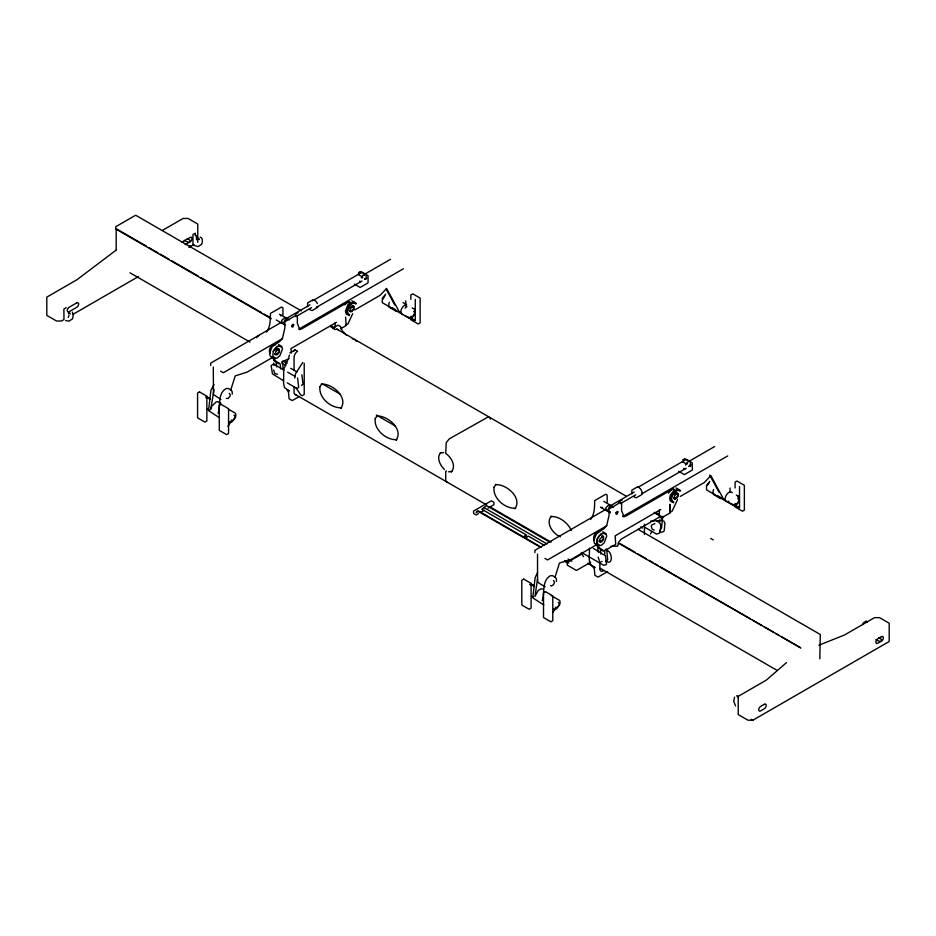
<?xml version="1.0" encoding="UTF-8"?>
<svg xmlns="http://www.w3.org/2000/svg" width="936" height="936" viewBox="0 0 936 936"><rect width="100%" height="100%" fill="white"/><g stroke="black" fill="none" stroke-linecap="round" stroke-linejoin="round"><path stroke-width="1.4" d="M659.693 521.89L659.903 519.854M662.758 516.286L661.577 527.611L659.611 530.841M69.018 315.502L68.211 317.398M218.1 413.525C220.674 405.557 217.444 393.307 226.208 388.51L228.396 388.498L230.771 389.867L232.116 391.435L232.268 394.161M537.533 554.147L537.533 578.916L534.971 596.478L538.095 590.593L540.528 589.013L542.716 589.001M273.628 369.989L274.751 373.487L277.512 374.306M598.139 557.06L599.262 560.559M347.35 309.336L347.56 313.572L349.619 314.753M362.513 277.945L362.7 277.033M382.801 299.415L384.942 295.706M597.25 538.574L596.641 541.534L597.25 543.793L599.309 544.986M690.382 465.262L690.382 464.256M288.756 357.341L289.388 355.13M230.712 390.195L235.205 375.898L247.139 372.095L272.458 357.482M554.943 577.383L559.435 563.086L571.37 559.295L596.688 544.67M214.028 389.622L210.74 409.278L211.828 406.13L216.298 401.813L218.486 401.801L220.931 403.217M543.418 597.566L542.33 600.725C544.916 592.745 541.675 580.495 550.438 575.698L552.626 575.698L555.001 577.067L556.347 578.635L556.499 581.361M862.735 624.546L863.331 622.85L865.999 621.258M650.555 534.023L651.596 531.519M287.925 359.553L283.702 369.545L283.608 383.701L284.486 387.562L289.341 391.061L287.96 390.277M352.696 313.677L347.97 323.856L345.606 325.213M677.524 499.602L672.2 511.044L669.837 512.413L669.837 504.247L670.41 512.741L661.307 518.006M668.491 493.096L671.299 489.61L673.592 489.376M604.738 554.17L604.761 550.801M302.773 362.443L295.612 373.558L294.758 378.074M273.019 351.386L276.927 346.519L279.185 345.91L281.245 347.104M278.986 351.913L275.746 354.791M361.261 277.887L362.747 275.313L390.476 259.33M349.303 308.283L350.017 307.031M597.8 537.627L601.169 533.707L603.428 533.11L605.487 534.292M685.491 465.075L686.977 462.513L714.706 446.519M686.93 464.221L687.433 463.343M677.758 496.08L674.517 498.958M707.312 485.211L709.172 482.906M227.939 426.395L231.028 421.621M552.942 612.401L556.031 607.628M344.776 304.832L347.069 302.41L348.683 301.977M214.04 384.474L210.928 390.359L208.517 410.635L219.55 417.784M537.592 572.575L535.158 577.547L532.76 597.823L543.793 604.984M266.432 332.163C270.399 327.073 270.387 319.667 270.422 313.443L281.549 307.031L282.929 307.827L282.929 315.069M590.663 519.363C594.629 514.262 594.617 506.856 594.664 500.643L605.779 494.22L607.172 495.027L607.172 502.258M540.481 547.314L477.372 510.869L476.155 512.554L478.694 511.091L523.435 536.913L526.594 535.1L481.853 509.266L486.474 505.615L549.584 542.049M256.394 337.697L258.979 335.416M275.488 350.064L276.471 349.186M365.824 278.612L364.958 279.115M350.602 302.246L348.016 304.528L345.442 311.173L346.133 313.759L349.292 315.584M385.609 294.15L382.297 298.268L382.297 302.691L409.816 318.568L411.723 318.065L415.034 313.946L415.034 309.524L412.191 307.885M405.066 308.19L406.973 306.493M690.054 465.812L689.188 466.315M674.833 489.434L670.363 494.992L669.673 498.373L670.363 500.947L673.522 502.772M673.44 492.675L675.698 490.675L677.957 490.078L680.016 491.26M674.248 494.231L675.242 493.354M709.839 481.35L706.528 485.468L706.528 489.879L734.046 505.768L735.953 505.253L739.264 501.134L739.264 496.724L736.421 495.074M786.509 662.606L766.362 680.098L738.247 696.337L738.247 714.601L747.946 720.205L752.895 720.205L889.2 641.511L889.2 623.236L879.501 617.643L874.552 617.643L844.412 635.041L818.918 645.208M116.122 250.134L76.939 279.735L46.8 297.133L46.8 315.397L56.499 321.001L61.448 321.001L63.976 319.55L63.882 309.055L66.234 307.698M734.573 697.133L733.707 701.228L735.579 705.943M301.404 385.433L303.018 384.263L301.883 374.763M274.728 359.178C270.785 360.863 279.899 362.583 280.168 363.964L280.741 368.959M605.943 550.04L605.826 549.081M162.314 230.443L183.105 218.439L188.054 218.439L197.753 224.043L197.753 242.307M185.211 244.694L189.985 241.933A2.714 1.568 -60 0 0 191.915 238.598A2.714 1.568 -60 0 0 189.985 237.487L182.824 241.628A2.714 1.568 -60 0 0 181.865 242.482M189.458 245.934L190.102 245.56M72.809 314.449L138.434 276.553M188.92 247.408L193.974 244.495M358.476 272.856L360.781 271.522L363.788 273.253M313.338 299.614L307.616 302.913L307.616 306.657M313.572 300.21L361.12 272.75L362.326 272.434L365.988 274.541L366.304 275.746M285.515 318.965L309.98 304.832M281.584 322.195L210.682 363.133L210.682 365.438M295.507 314.157L298.046 312.694M295.951 316.59L311.571 307.57M361.963 281.034L316.356 307.371A3.931 2.27 60 0 0 317.374 306.786M312.051 310.588L317.772 307.277M282.532 338.563L223.33 372.739L220.65 371.194M298.9 329.109L403.439 268.761M349.21 301.439L301.685 328.875L299.38 329.39M354.732 309.98L380.051 295.355L386.626 288.475L399.344 311.957A4.891 2.82 -60 0 0 400.608 312.683L398.163 311.267M336.492 322.312L290.921 348.625L291.494 353.047M289.832 352.966L295.168 349.888L297.589 351.292A4.996 2.89 -60 0 0 294.068 357.412L294.068 370.48M338.188 329.893A4.996 2.89 -60 0 0 335.123 329.624L332.69 328.22L338.025 325.143L340.458 326.547L342.354 330.935L346.343 335.088M289.212 358.441L281.806 362.045M340.493 328.84L346.18 325.552L345.606 317.058M299.497 396.396L292.266 400.573L289.072 398.736L288.522 392.406L286.907 389.657M446.437 470.96L445.735 471.37L445.735 479.829A4.996 2.89 -60 0 0 447.502 482.332M478.53 513.583L476.155 514.952L473.581 513.466L473.581 511.056L491.353 500.807L493.927 502.293L493.927 504.691L488.007 508.119M480.905 512.226L484.45 510.167M682.707 460.044L685.023 458.71L688.018 460.442M637.58 486.802L631.847 490.101L631.847 493.857M637.802 487.399L685.351 459.95L686.556 459.623L690.218 461.74L690.546 462.946M609.745 506.154L634.222 492.032M605.814 509.383L534.912 550.321L534.912 552.626M618.474 502.082L622.276 499.882M620.615 503.533L635.801 494.77M686.193 468.234L641.605 493.974A3.931 2.27 60 0 0 639.194 487.773M636.281 497.776L642.002 494.477M606.762 525.763L547.56 559.939L544.892 558.394M623.142 516.309L727.682 455.949M673.44 488.639L625.915 516.075L622.721 516.145L624.101 516.941L621.586 510.588L621.586 503.346L620.194 502.55L609.079 508.962L609.079 515.338L606.657 525.599L604.176 528.512L596.326 533.953L593.752 540.598L594.442 543.184L602.924 551.035M680.238 496.443L704.282 482.555L710.857 475.663L722.908 497.917M567.427 562.36L582.824 553.468M660.722 509.512L615.151 535.825L615.724 544.319L606.622 549.572M590.663 562.243L576.447 570.445L567.427 565.239L566.982 562.618L564.455 561.155M607.686 571.557L598.057 577.114L594.863 575.277L594.313 568.948L592.699 566.198M601.345 561.764L602.012 561.389M598.443 547.712L604.399 551.152L604.293 550.192M330.724 326.711L331.613 326.336L331.426 327.483M200.152 237.147C202.925 237.241 202.714 242.436 201.638 244.319L198.069 246.601L192.956 245.08L192.956 234.538L195.308 233.181L195.308 235.814M654.943 523.563L651.702 525.073L651.292 526.184L652.111 528.992L654.194 530.197M605.978 561.682L607.698 559.658L606.645 549.233M359.237 272.376L361.179 272.739M359.635 272.598L360.524 272.364M363.905 275.535L364.595 275.348M365.368 279.349L364.642 278.94C365.882 280.39 367.708 277.231 365.824 276.88M354.451 302.293L351.877 302.983L349.292 305.265L346.718 311.91L347.408 314.484M351.468 303.486L353.726 302.878L355.785 304.071M354.136 303.112L351.877 303.72L349.619 305.721L347.958 308.587L347.35 311.548L347.958 313.806M283.737 323.248L282.52 323.575L276.272 319.972M351 306.154L353.574 306.809M352.86 306.4L350.169 308.786L350.169 311.056M350.275 311.758L353.527 308.88L353.527 306.142M279.595 346.144L277.337 346.753L275.079 348.754L273.429 351.62L272.821 354.58L273.429 356.838M278.32 349.432L275.629 351.819L275.629 354.089M205.978 397.858L207.897 397.344L209.336 398.186L205.873 396.841M488.569 416.719L449.268 438.867L446.215 442.67L445.735 453.445C451.234 456.979 456.639 466.35 451.222 471.908L451.924 471.51L448.449 471.814M683.467 459.564L684.766 459.553L683.865 459.798M601.392 507.675L602.608 507.347M678.682 489.481L676.108 490.171L671.638 495.729L670.948 499.11L671.638 501.684M678.366 490.312L676.108 490.909L672.188 495.776L671.592 498.736L672.188 500.994M607.967 510.436L606.75 510.763L600.502 507.16M677.091 493.588L674.4 495.975L674.4 498.245M610.284 511.618L609.16 511.922L606.013 510.108L606.013 507.499L609.102 504.761L612.238 506.575M603.825 533.345L601.567 533.941L599.309 535.954L597.659 538.808L597.051 541.769L597.659 544.027M602.55 536.62L599.859 539.007L599.859 541.277M599.976 541.991L603.217 539.113L603.217 536.375M275.512 360.723L274.248 360.547M598.385 532.198C595.004 532.49 591.997 537.65 594.465 540.365M650.614 521.118L662.278 520.393L661.81 516.742L654.194 512.343M610.834 546.343L617.69 546.133L618.755 542.026L621.223 539.136L658.745 517.468L661.179 517.573M352.31 338.844L353.562 338.914M443.734 452.591L440.248 452.895L440.95 452.497C435.93 457.306 440.236 465.531 444.425 469.498M359.553 281.256L360.945 281.619M311.15 310.342L309.711 309.512M683.795 468.445L685.175 468.819M635.38 497.542L633.941 496.712M656.861 513.162L659.435 513.934M274.821 345.22C271.147 344.331 267.626 350.415 270.235 353.165M660.875 532.245L663.636 531.625L664.221 530.56L664.97 523.411L663.706 520.802M65.555 320.557L68.995 321.118L72.563 318.837L73.265 315.081L72.353 312.109M206.868 397.847L210.331 399.192M530.104 584.029L533.567 585.374L532.128 584.544M529.94 584.59L534.561 586.381M405.066 315.83L410.834 318.123M408.365 317.737L415.291 320.486L415.291 299.391M729.296 503.03L735.076 505.311M732.595 504.925L739.534 507.675L739.534 486.591M593.74 566.818L595.132 567.602C586.381 565.168 590.101 554.58 589.399 548.192M365.052 273.979L368.059 275.722L368.059 282.859L360.149 287.434L354.393 284.099M689.294 461.179L692.289 462.91L692.289 470.059L684.38 474.622L678.623 471.299M690.054 464.069C691.95 464.42 690.113 467.59 688.873 466.128M358.172 274.459L360.945 276.061M682.402 461.659L685.175 463.261M402.995 302.574L406.622 304.68A5.405 3.124 -60 0 0 401.404 309.301A5.405 3.124 -60 0 0 402.808 314.531M413.63 311.372L414.414 311.828L414.414 314.297L412.565 316.602L410.705 316.438M737.86 498.56L738.937 500.093L737.86 502.854L736.796 503.802L734.935 503.638M411.992 318.579L415.291 320.486M736.222 505.768L739.534 507.675M395.706 309.851L391.997 307.71A4.891 2.82 -60 0 0 393.26 308.435M717.444 495.612L724.85 499.882A4.891 2.82 -60 0 1 723.575 499.145M389.154 307.219L396.513 311.477M410.857 319.749L418.216 324.008L420.135 322.897L420.135 298.093L412.764 293.834L410.857 294.945L410.857 299.321M713.384 494.419L720.743 498.666M735.088 506.949L742.447 511.196L744.366 510.097L744.366 485.281L736.995 481.034L735.088 482.134L735.088 487.972M351.784 300.748L356.335 303.381M676.014 487.948L680.566 490.569M352.65 305.639L353.925 306.376L353.925 309.114L351.877 311.676L349.409 311.255M676.892 492.839L678.483 494.758L677.29 497.812L674.914 499.192L673.639 498.455M676.225 493.085L677.816 494.009M349.303 310.553L350.883 311.477M673.534 497.753L675.125 498.666M671.791 500.76L673.85 501.953M710.74 538.469L713.22 539.908M330.525 325.482L334.351 327.682M336.855 329.133L626.406 496.302M655.843 513.525L659.002 515.35M301.322 310.881L135.65 215.233L115.725 226.734L115.725 228.969L271.276 318.778M656.908 521.212C662.653 522.569 660.371 529.051 659.728 533.064L656.569 534.093L645.43 527.658M279.595 314.215L285.843 317.819L286.17 319.036M289.411 319.878L287.27 318.638L284.836 320.042L283.62 323.177L284.836 324.909M603.825 501.404L610.073 505.007L610.401 506.224M613.642 507.078L611.5 505.838L609.067 507.242L607.85 510.377L608.178 511.594L610.319 512.823M288.007 319.387L284.872 317.573L281.783 320.299L281.783 322.908L284.93 324.722M640.645 526.956L642.529 528.044M638.165 529.343L820.275 634.479L819.819 658.827M146.542 246.226L116.181 228.7L116.181 250.544M149.07 247.677L157.915 252.79M160.454 254.253L169.299 259.366M171.826 260.828L198.385 276.155M200.912 277.618L261.624 312.671M264.151 314.122L270.469 317.772M278.635 344.588L281.806 346.414L282.496 348.988L279.911 355.633L277.337 357.926L274.763 358.617L271.592 356.791M602.878 531.777L606.037 533.602L606.727 536.188L604.153 542.833L601.567 545.115L598.993 545.805L595.834 543.98M619.971 543.535L635.146 552.298M637.673 553.761L646.53 558.874M649.058 560.336L652.848 562.524M655.375 563.987L657.914 565.438M660.442 566.9L687.001 582.239M689.528 583.701L750.227 618.743M752.755 620.205L761.611 625.318M764.139 626.769L772.996 631.882M775.523 633.344L779.314 635.532M781.841 636.995L800.818 647.946L618.24 543.079M278.121 348.672L279.396 349.409L279.396 352.147L277.337 354.709L274.88 354.288M602.351 535.872L603.626 536.609L603.626 539.347L601.567 541.909L599.11 541.488M277.454 348.929L279.045 349.842M601.684 536.117L603.275 537.042M598.993 540.786L600.584 541.698M130.022 272.821L250.017 342.096M282.859 361.062L286.65 363.25M322.007 383.666L339.698 393.869M376.319 415.022L395.273 425.962M273.019 356.604L275.079 357.786M606.271 550.216C612.799 550.965 613.291 566.947 605.697 560.84M282.017 363.285L285.737 365.438M290.71 368.304L296.923 371.896M278.694 363.847L270.211 355.984L269.521 353.41L272.095 346.765L279.946 341.324L282.426 338.411L284.848 328.138L284.848 321.773L295.963 315.35L297.356 316.157L297.356 323.388L299.871 329.753M593.26 548.32L605.522 555.82L606.516 564.373L603.872 565.391L581.607 552.532M283.912 370.001L273.441 364.057L271.147 365.613L272.446 373.873L283.491 380.695M287.644 372.154L295.097 376.447M560.488 536.819C553.176 534.011 545.173 523.282 551.327 516.227L550.637 516.625C558.967 515.701 567.965 522.99 571.416 530.478M287.2 382.836L297.098 388.557L298.701 387.387L297.578 377.887M600.374 568.363L777.208 670.445M294.629 394.079L486.638 504.925M490.429 507.113L551.093 542.143M587.691 563.273L594.044 566.935M484.38 507.803L546.893 543.886M544.53 545.454L528.372 536.129L525.225 537.943L541.382 547.279M568.14 559.085L571.873 561.237M525.014 536L526.804 537.042M564.993 560.91L568.714 563.062M229.238 393.295L230.314 394.816L230.022 396.22L228.173 398.525L226.313 398.362M553.48 580.484L554.545 582.016L553.48 584.778L551.327 586.006L550.543 585.562M220.931 399.555L213.455 394.454L213.303 366.947M545.161 586.755L539.031 583.21L537.685 581.642L537.533 578.916M228.407 409.184L235.416 413.232L235.919 415.139L235.416 417.643L232.105 421.762L230.186 422.276L228.747 421.446M551.234 595.577L559.646 600.432L560.161 602.339L559.646 604.843L556.335 608.962L554.416 609.476L553.024 608.657M234.012 415.069L235.088 416.602L234.012 419.363L232.935 420.311L231.087 420.147M558.242 602.269L559.318 603.79L559.026 605.194L557.177 607.499L555.317 607.335M751.257 719.257L752.895 720.205M207.418 409.126L209.676 410.436M531.648 596.326L533.052 597.133M355.013 339.756L356.616 341.488M285.059 360.933L286.931 363.156M581.162 553.036L583.561 556.698M295.893 387.574L300.678 394.898L302.129 395.729L304.223 394.524L304.223 363.285M709.699 474.997L719.059 492.277M386.135 289.037L394.828 305.077M737.814 495.893L738.328 497.8M677.758 493.33L678.073 494.524M489.856 417.468L490.335 419.234M280.484 314.73L280.812 315.947M278.986 349.175L279.302 350.356M600.304 549.139L600.9 554.147M597.379 545.395L598.174 552.123M282.344 361.53L283.304 369.591M276.132 362.466L276.67 366.959M273.721 363.051L273.991 365.332M730.033 488.007L730.033 492.079M659.342 510.061L659.342 516.871M644.448 524.183L644.448 534.339M599.847 561.541L599.847 568.795A4.996 2.89 -60 0 0 603.381 570.843M405.803 300.819L405.803 306.236M335.1 322.873L335.1 326.956M294.068 386.451L294.068 392.254A4.996 2.89 -60 0 0 295.823 394.77M196.466 235.381L196.466 239.768M736.609 696.01A1.31 0.76 60 0 1 737.849 696.232A1.31 0.76 60 0 1 738.27 697.905M865.683 621.492A1.31 0.76 60 0 1 867.274 622.288M878.728 637.849A7.722 4.458 0 0 1 881.981 640.563L880.53 641.394A7.722 4.458 0 0 1 875.839 639.522M390.698 307.534A5.405 3.124 -60 0 1 389.306 302.316M312.554 300.795A3.931 2.27 60 0 1 317.374 303.568M293.401 351.456A4.996 2.89 -60 0 1 295.168 349.888M332.69 328.22A4.996 2.89 -60 0 1 334.456 327.752M714.928 494.734A5.405 3.124 -60 0 1 713.536 489.516M728.945 501.205A5.405 3.124 -60 0 1 725.634 496.501A5.405 3.124 -60 0 1 732.256 492.675M197.73 239.534A1.31 0.76 60 0 1 198.151 238.341A1.31 0.76 60 0 1 199.391 239.546M68.656 314.051A1.31 0.76 60 0 1 69.088 312.858A1.31 0.76 60 0 1 70.317 314.063M187.294 238.645A7.722 4.458 0 0 1 190.534 241.359L189.084 242.202A7.722 4.458 0 0 1 184.392 240.318M319.983 386.673C318.38 397.929 331.262 408.4 341.535 407.78L340.844 408.178C348.672 397.355 331.777 382.964 321.294 384.216L321.996 383.818L319.983 386.673M375.231 418.579C373.639 429.835 386.51 440.294 396.794 439.674L396.092 440.072C403.919 429.261 387.024 414.87 376.541 416.122L377.243 415.713L375.231 418.579M494.079 487.188C492.476 498.443 505.358 508.903 515.631 508.283L514.929 508.693C522.756 497.87 505.861 483.479 495.39 484.731L496.08 484.333L494.079 487.188M291.833 325.588L291.833 326.886L292.898 327.027L293.881 324.523L292.804 324.371L291.833 325.588M616.063 512.776L616.063 514.075L617.14 514.227L618.111 511.711L617.035 511.571L616.063 512.776M76.74 302.878L69.217 307.219A2.714 1.568 -60 0 0 67.298 310.541A2.714 1.568 -60 0 0 69.217 311.653L76.74 307.312A2.714 1.568 -60 0 0 78.659 303.989A2.714 1.568 -60 0 0 76.74 302.878M199.485 391.915L197.578 393.015L197.578 417.83L204.937 422.077L206.856 420.978L206.856 396.162L199.485 391.915M221.189 404.446L219.281 405.545L219.281 430.361L226.641 434.608L228.559 433.508L228.559 408.693L221.189 404.446M523.715 579.103L521.808 580.215L521.808 605.019L529.168 609.277L531.086 608.166L531.086 583.362L523.715 579.103M545.419 591.634L543.512 592.745L543.512 617.549L550.883 621.808L552.79 620.697L552.79 595.893L545.419 591.634M764.303 704.317L760.664 706.411A2.714 1.568 -60 0 0 758.745 709.745A2.714 1.568 -60 0 0 760.664 710.857L764.303 708.751A2.714 1.568 -60 0 0 766.221 705.428A2.714 1.568 -60 0 0 764.303 704.317M881.431 636.691L877.792 638.785A2.714 1.568 -60 0 0 875.874 642.119A2.714 1.568 -60 0 0 877.792 643.231L881.431 641.125A2.714 1.568 -60 0 0 883.35 637.802A2.714 1.568 -60 0 0 881.431 636.691M276.354 354.51L274.763 353.586L276.354 354.51"/></g></svg>
